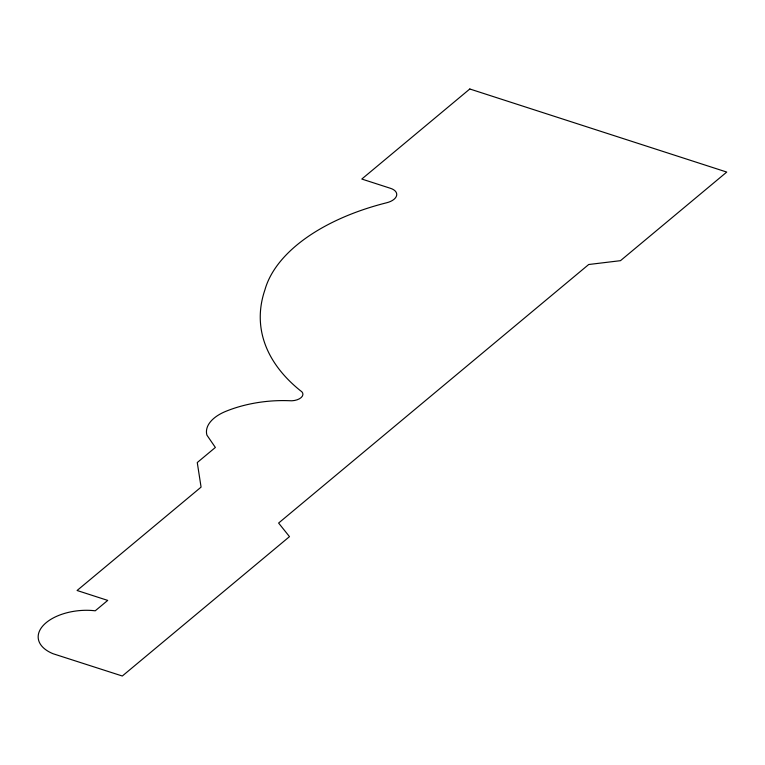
<?xml version="1.0" encoding="UTF-8"?>
<svg xmlns="http://www.w3.org/2000/svg" width="765" height="765" viewBox="0 0 765 765"><rect width="100%" height="100%" fill="white"/><g stroke="black" fill="none" stroke-linecap="round" stroke-linejoin="round"><path stroke-width="1.15" d="M469.815 88.989L361.797 179.048L390.246 188.238A14.726 8.004 -5.3 0 1 396.595 195.639A14.726 8.004 -5.3 0 1 386.468 202.811A183.103 99.46 -5.3 0 0 264.939 289.811A263.064 142.892 -5.3 0 0 300.262 390.561A10.691 5.814 -5.3 0 1 301.228 397.513A10.691 5.814 -5.3 0 1 289.141 400.707A88.204 47.908 -5.3 0 0 225.015 411.675A41.501 22.539 -5.3 0 0 206.933 435.161L215.367 447.458L197.265 462.548L201.071 487.123L77.083 590.494L107.722 600.401L95.242 610.805A43.318 23.524 -5.3 0 0 43.873 624.785A43.318 23.524 -5.3 0 0 53.139 653.759L122.314 676.011L289.486 536.638L278.613 523.05L588.706 264.508L620.482 260.674L726.75 172.068L469.815 88.989"/></g></svg>
